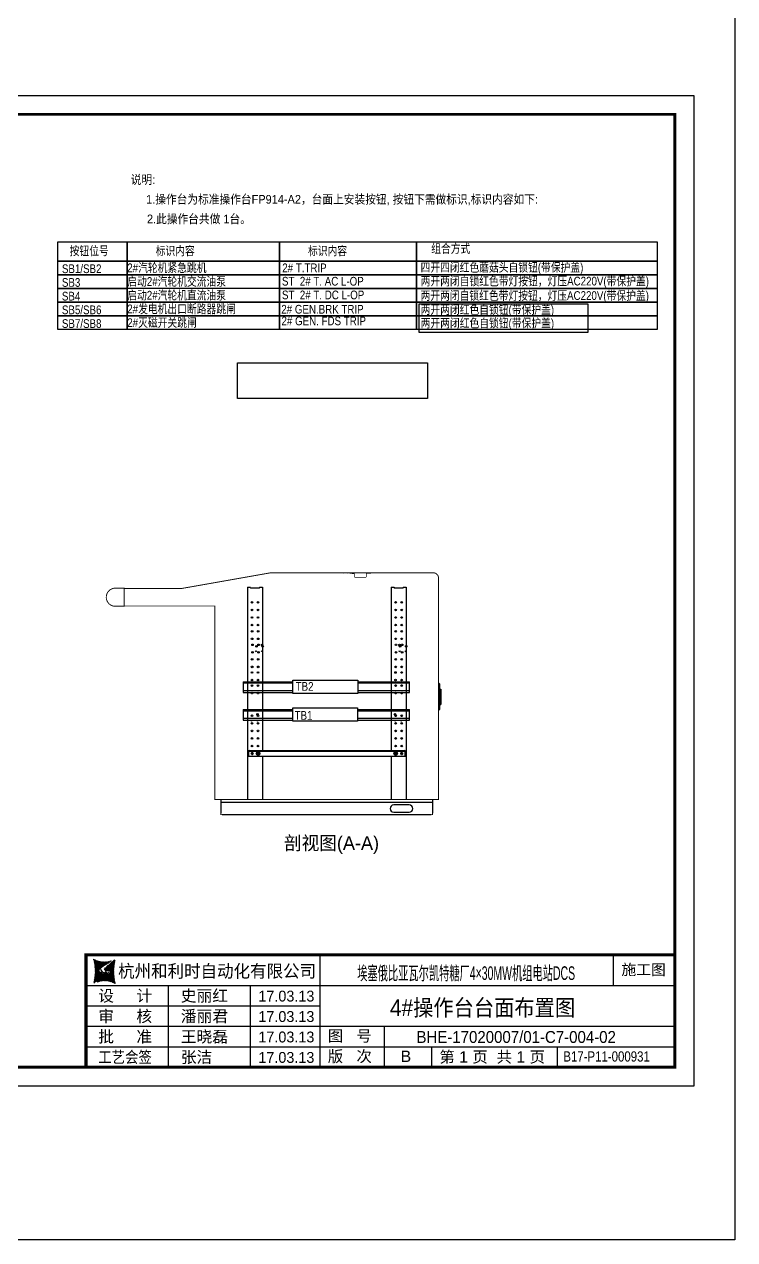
# Model space of a CAD drawing. Extents: x -6428 to 12983, y -8159 to 7918.
# Drawn here: x 762 to 3112, y -8159 to -4140 of the extents above; entities that cross this region are included whole.
import ezdxf
from ezdxf.enums import TextEntityAlignment as Align

# ---------------------------------------------------------------- set-up
doc = ezdxf.new("R2010")
doc.units = 0
doc.header["$LTSCALE"] = 10
doc.header["$MEASUREMENT"] = 0
doc.layers.get('0').update_dxf_attribs({"linetype": 'CONTINUOUS'})
doc.layers.add('操作台', color=7, linetype='CONTINUOUS')
doc.layers.add('标准图框及表格', color=7, linetype='CONTINUOUS')
doc.styles.add('HZ', font='arial.ttf')
pattern_1 = [(44.99999999999999, (62644.0067448291, -8867.199472524246), (-0.0585086954904412, 0.0585086954904411), [])]

# ---------------------------------------------------------------- blocks, each defined once
blk = doc.blocks.new('A4横图框')
at = {"layer": '标准图框及表格'}
h = blk.add_hatch(dxfattribs=at)
h.set_pattern_fill('ANSI31', color=5, scale=0.6619503254347141, style=0)
h.set_pattern_definition(pattern_1)
edge = h.paths.add_edge_path()
edge.add_arc((172.0496336600836, 30.69212609582466), 4.385420906004984, 238.1092081981574, 291.6531626184828)
edge.add_line((173.6677973982941, 26.61616453574824), (171.196811844281, 24.96342290218163))
edge.add_arc((159.3070898954674, 24.3208542135166), 10.7566927883141, 346.3915348661823, 374.2500326978036)
edge.add_line((169.7618019691645, 21.78995808790059), (171.9104852834489, 23.56403812982753))
edge.add_line((171.4204084507573, 24.1656820832199), (171.8022310894366, 24.1166197839688))
edge.add_spline(control_points=[(171.9076070613291, 23.5612403362524), (171.9782900895288, 23.62994398235459), (172.1063522407994, 23.75441992713461), (172.0982616688188, 24.08853178891007), (171.9041487548593, 24.10756342964889), (171.8004776051012, 24.11772778213201)], knot_values=[0, 0, 0, 0, 0.4839426457554279, 0.8767979790800492, 1.327118297953632, 1.327118297953632, 1.327118297953632, 1.327118297953632], weights=[1, 1, 1, 1, 1, 1], degree=3, periodic=0)
edge.add_spline(control_points=[(171.1960063120995, 24.96162603088887), (171.1383141229226, 24.91365774510486), (171.0341186915675, 24.8270242458879), (170.9598882847849, 24.7139107687239), (170.9267586692795, 24.6634273324584)], knot_values=[0, 0, 0, 0, 0.3714719093679447, 0.6708997588589845, 0.6708997588589845, 0.6708997588589845, 0.6708997588589845], weights=[1, 1, 1, 1, 1], degree=3, periodic=0)
edge.add_spline(control_points=[(171.0177855927386, 24.80139777460717), (170.9739837601, 24.75182568643358), (170.8874405854212, 24.63411966883577), (170.9097232617123, 24.3685217488732), (171.1438352137548, 24.19634813917073), (171.3287228371982, 24.17648276396212), (171.4184515092992, 24.16684180637679)], knot_values=[0.7541598914195891, 0.7541598914195891, 0.7541598914195891, 0.7541598914195891, 1.341857983071981, 2.043049761279585, 2.907443457733577, 3.722510221717078, 3.722510221717078, 3.722510221717078, 3.722510221717078], weights=[1, 1, 1, 1, 1, 1, 1], degree=3, periodic=0)
h = blk.add_hatch(dxfattribs=at)
h.set_pattern_fill('ANSI31', color=3, scale=0.6619503254347141, style=0)
h.set_pattern_definition(pattern_1)
edge = h.paths.add_edge_path()
edge.add_line((172.3049198977887, 24.52368860467541), (172.721034344714, 24.47090439472086))
edge.add_spline(control_points=[(172.1916602588671, 25.0804680907735), (172.1209772306528, 25.01176444467858), (171.9929150793969, 24.88728849988405), (172.0010056513629, 24.55317663812311), (172.1951185653369, 24.534144997377), (172.2987897150951, 24.52398064490117)], knot_values=[0, 0, 0, 0, 0.4839426457555314, 0.8767979790801576, 1.327118297953697, 1.327118297953697, 1.327118297953697, 1.327118297953697], weights=[1, 1, 1, 1, 1, 1], degree=3, periodic=0)
edge.add_line((174.3374653510318, 26.85175033912531), (172.1887820367474, 25.07767029719838))
edge.add_spline(control_points=[(173.1119433092453, 23.87664749850082), (173.1429732385941, 23.9160490896524), (173.2103720449149, 24.02492790509717), (173.1895440584403, 24.27318667815998), (172.9554321064269, 24.44536028784789), (172.7705444829544, 24.46522566305651), (172.6808158108824, 24.47486662065639)], knot_values=[0.8947336582581218, 0.8947336582581218, 0.8947336582581218, 0.8947336582581218, 1.341857983071981, 2.043049761279585, 2.907443457733577, 3.722510221717078, 3.722510221717078, 3.722510221717078, 3.722510221717078], weights=[1, 1, 1, 1, 1, 1, 1], degree=3, periodic=0)
edge.add_line((173.0325647221971, 23.79264395867943), (173.1243460055912, 23.89147256635482))
edge.add_line((172.905024764018, 23.67952689414087), (173.0325647221971, 23.79264395867212))
edge.add_line((170.431469921873, 22.02554389127766), (172.9024554758862, 23.67828552484428))
edge.add_arc((172.0496336600836, 17.94958233120851), 4.385420906004984, 58.1092081981576, 111.6531626184829)
edge.add_arc((184.7921774246996, 24.3208542135166), 10.7566927883141, 166.3915348661824, 194.2500326978025)
at = {"layer": '标准图框及表格', "color": 7}
for p, q in [((0.0013954609912616, 210.0032846437229), (297.0014441308175, 210.0032846437229)), ((0.0013954609912616, 0.0032502307208233), (0.0013954609912616, 210.0032846437229)), ((297.0014441308175, 210.0032846437229), (297.0014441308175, 0.0032502307208233)), ((217.7550332142755, 4.003284256038056), (217.7550332142755, 27.83661758936654)), ((279.9469701136921, 21.33661758936654), (279.9469701136921, 27.83661758936654)), ((168.1328066468058, 21.33661758936654), (292.9334290521556, 21.33661758936654)), ((185.6449392240147, 4.003284256038056), (185.6449392240292, 21.33661758936654)), ((203.0006413213422, 4.003284256038056), (203.0006413213568, 21.33661758936654)), ((168.1328066468058, 17.00328425603806), (217.7550332142755, 17.00328425603806)), ((168.1328066468058, 12.66995092270957), (292.9334290521556, 12.66995092270957)), ((231.4498319004824, 4.003284256038056), (231.4498319004824, 12.66995092270957)), ((168.1328066468058, 8.336617589373816), (292.9334290521556, 8.336617589373816)), ((241.4270588527042, 4.003284256038056), (241.4270588527042, 8.336617589373816)), ((268.120108647513, 4.003284256038056), (268.120108647513, 8.336617589373816)), ((168.1328066468058, 4.003284256038056), (292.9334290521556, 4.003284256038056)), ((297.0014441308175, 0.0032502307208233), (0.0013954609912616, 0.0032502307208233))]:
    blk.add_line(p, q, dxfattribs=at)
for points, const_width in [([(12.00143194437442, 206.0152988131507), (293.0014441308175, 206.0032506184056), (293.0014441308175, 4.003284256038056), (12.00143194437442, 4.003284256038056), (12.00143194437442, 206.0032506184056)], 0.6000000983228672), ([(292.9334290521556, 27.83661758937381), (168.1328066468058, 27.83661758937381), (168.1328066468058, 4.003284256038056)], 0.65)]:
    blk.add_lwpolyline(points, dxfattribs=dict(at, const_width=const_width))
at = {"layer": '标准图框及表格', "color": 5, "style": 'HZ'}
for s, p in [('pgqh', (170.0333635432534, 25.80304024583023)), ('hollilas', (170.0466366199025, 23.71374969515312))]:
    blk.add_text(s, height=0.4136785714285714, dxfattribs=at).set_placement(p)
at = {"layer": '标准图框及表格', "color": 7, "style": 'HZ'}
for s, height, width, p in [('杭州和利时自动化有限公司', 2.7, 0.95, (174.9285941560083, 23.02911227819135)), ('工艺会签', 2.449999999999999, 0.85, (170.7212873600156, 4.927898099951165))]:
    blk.add_text(s, height=height, dxfattribs=dict(at, width=width)).set_placement(p)
at = {"layer": '标准图框及表格', "color": 3, "style": 'HZ'}
for s, height, p in [('auto', 0.6894642857142859, (172.1807441825285, 24.64895443542486)), ('hollysys', 0.3447321428571429, (172.3103532946761, 22.62004550448043))]:
    blk.add_text(s, height=height, dxfattribs=at).set_placement(p)
at = {"layer": '标准图框及表格', "color": 7, "style": 'HZ'}
for s, height, p in [('设     计', 2.449999999999999, (170.7212873600156, 17.92789809995847)), ('审     核', 2.449999999999999, (170.7212873600156, 13.59456476662271)), ('批     准', 2.449999999999999, (170.7212873600119, 9.261231433286953)), ('图   号', 2.399999999999999, (219.3988483406183, 9.450548544822992)), ('版   次', 2.399999999999999, (219.3988483406183, 5.117215211487234))]:
    blk.add_text(s, height=height, dxfattribs=at).set_placement(p)
at = {"layer": '标准图框及表格', "color": 7, "style": 'HZ', "flags": 8}
for tag, height, width, p in [('工程名称', 2.892696969694902, 0.65, (247.8353315485956, 22.94014901757174)), ('图纸名称', 3.499999999999999, 0.9, (252.2228085267316, 14.87880182043022))]:
    blk.add_attdef(tag, text='', height=height, dxfattribs=dict(at, width=width)).set_placement(p, align=Align.CENTER)
blk.add_attdef('设计阶段', text='', height=2.299999999999999, dxfattribs=at).set_placement((286.3714665038433, 23.54666542107214), align=Align.CENTER)
for tag, p, height in [('设计人', (188.2334199372244, 17.92789809995847), 2.449999999999999), ('审核人', (188.2334199372099, 13.59456476662271), 2.449999999999999), ('会签人', (188.2334199372099, 9.2612314332942), 2.449999999999999), ('批准人', (188.2334199371953, 4.927898099958441), 2.449999999999999), ('版次', (234.8449582635331, 5.117215211487234), 2.399999999999999), ('第几页共几页', (243.0562623004216, 4.991982186801863), 2.399999999999999)]:
    blk.add_attdef(tag, p, '', height=height, dxfattribs=at)
for tag, p, height, width in [('设计时间', (204.6762329055318, 17.92789809995847), 2.299999999999999, 0.95), ('审核时间', (204.6762329055318, 13.59456476662998), 2.299999999999999, 0.95), ('会签时间', (204.6762329055172, 9.2612314332942), 2.299999999999999, 0.95), ('图纸编号', (238.2096247235004, 9.144936985527348), 2.531109848483039, 0.9), ('批准时间', (204.6762329055172, 4.927898099958441), 2.299999999999999, 0.95), ('图纸标准', (269.3453519223485, 5.193019987101081), 2.169522727271176, 0.8)]:
    blk.add_attdef(tag, p, '', height=height, dxfattribs=dict(at, width=width))

msp = doc.modelspace()

# ---------------------------------------------------------------- linework, layer by layer
at = {"color": 6}
for p, q in [((1485.889079965566, -6314.097785189345), (1650.503202851108, -6314.097785189345)), ((1650.503202851108, -6319.097785189345), (1485.889079965566, -6319.097785189345)), ((1650.503202851108, -6344.097785189345), (1485.889079965566, -6344.097785189345)), ((1485.889079965566, -6349.097785189345), (1650.503202851108, -6349.097785189345)), ((1865.058725470185, -6314.097785189345), (2036.385237691891, -6314.097785189345)), ((2036.385237691891, -6319.097785189345), (1865.058725470185, -6319.097785189345)), ((2036.385237691891, -6344.097785189345), (1865.058725470185, -6344.097785189345)), ((1865.058725470185, -6349.097785189345), (2036.385237691891, -6349.097785189345)), ((2036.385237691891, -6349.097785189345), (2036.385237691891, -6314.097785189345)), ((1485.645541562512, -6405.774153732545), (1650.259664448053, -6405.774153732545)), ((1650.259664448053, -6410.774153732545), (1485.645541562512, -6410.774153732545)), ((1864.81518706713, -6405.774153732545), (2036.141699288836, -6405.774153732545)), ((2036.141699288836, -6410.774153732545), (1864.81518706713, -6410.774153732545)), ((2036.141699288836, -6440.774153732545), (2036.141699288836, -6405.774153732545)), ((1650.259664448053, -6435.774153732545), (1485.645541562512, -6435.774153732545)), ((1485.645541562512, -6440.774153732545), (1650.259664448053, -6440.774153732545)), ((2036.141699288836, -6435.774153732545), (1864.81518706713, -6435.774153732545)), ((1864.81518706713, -6440.774153732545), (2036.141699288836, -6440.774153732545))]:
    msp.add_line(p, q, dxfattribs=at)
at = {"layer": '操作台', "color": 3}
msp.add_line((2059.751161217118, -4859.067808232259), (2059.751161217118, -5058.439065546384), dxfattribs=at)
at = {"layer": '操作台', "color": 2, "linetype": 'Continuous'}
for p, q in [((1818.142180891113, -5952.578612536228), (1819.542595967514, -5954.578612536228)), ((1832.322543405217, -5952.578612536228), (1833.722958481618, -5954.578612536228)), ((1846.502905919314, -5952.578612536228), (1847.903320995715, -5954.578612536228)), ((1505.004823310212, -6545.877993832828), (1504.052810530413, -6542.325033768828)), ((1511.11008969031, -6543.559481809729), (1510.57419130541, -6541.559481809729)), ((1517.836599494511, -6543.559481809729), (1517.300701109611, -6541.559481809729)), ((1524.563109298814, -6543.559481809729), (1524.027210913914, -6541.559481809729)), ((1531.289619103011, -6543.559481809729), (1530.753720718111, -6541.559481809729)), ((1538.01612890731, -6543.559481809729), (1537.48023052241, -6541.559481809729)), ((1544.74263871151, -6543.559481809729), (1544.206740326614, -6541.559481809729)), ((1551.469148515813, -6543.559481809729), (1550.933250130913, -6541.559481809729)), ((1558.19565832001, -6543.559481809729), (1557.659759935212, -6541.559481809729)), ((1564.922168124313, -6543.559481809729), (1564.386269739413, -6541.559481809729)), ((1571.648677928514, -6543.559481809729), (1571.112779543712, -6541.559481809729)), ((1578.375187732813, -6543.559481809729), (1577.839289347912, -6541.559481809729)), ((1585.10169753701, -6543.559481809729), (1584.565799152212, -6541.559481809729)), ((1591.828207341312, -6543.559481809729), (1591.292308956412, -6541.559481809729)), ((1598.554717145513, -6543.559481809729), (1598.018818760711, -6541.559481809729)), ((1605.281226949812, -6543.559481809729), (1604.745328564912, -6541.559481809729)), ((1612.007736754013, -6543.559481809729), (1611.471838369211, -6541.559481809729)), ((1618.734246558312, -6543.559481809729), (1618.198348173412, -6541.559481809729)), ((1625.460756362513, -6543.559481809729), (1624.924857977714, -6541.559481809729)), ((1632.187266166812, -6543.559481809729), (1631.651367781912, -6541.559481809729)), ((1638.913775971009, -6543.559481809729), (1638.37787758621, -6541.559481809729)), ((1645.640285775311, -6543.559481809729), (1645.104387390412, -6541.559481809729)), ((1652.366795579512, -6543.559481809729), (1651.830897194714, -6541.559481809729)), ((1659.093305383811, -6543.559481809729), (1658.557406998911, -6541.559481809729)), ((1665.819815188012, -6543.559481809729), (1665.28391680321, -6541.559481809729)), ((1672.546324992314, -6543.559481809729), (1672.010426607414, -6541.559481809729)), ((1679.272834796512, -6543.559481809729), (1678.736936411714, -6541.559481809729)), ((1685.999344600811, -6543.559481809729), (1685.46344621591, -6541.559481809729)), ((1692.725854405011, -6543.559481809729), (1692.189956020209, -6541.559481809729)), ((1699.452364209314, -6543.559481809729), (1698.916465824414, -6541.559481809729)), ((1706.178874013511, -6543.559481809729), (1705.642975628713, -6541.559481809729)), ((1712.90538381781, -6543.559481809729), (1712.36948543291, -6541.559481809729)), ((1719.631893622109, -6543.559481809729), (1719.095995237209, -6541.559481809729)), ((1726.358403426314, -6543.559481809729), (1725.822505041413, -6541.559481809729)), ((1733.084913230612, -6543.559481809729), (1732.549014845712, -6541.559481809729)), ((1739.81142303481, -6543.559481809729), (1739.27552464991, -6541.559481809729)), ((1746.537932839112, -6543.559481809729), (1746.002034454212, -6541.559481809729)), ((1753.264442643313, -6543.559481809729), (1752.728544258413, -6541.559481809729)), ((1759.990952447612, -6543.559481809729), (1759.455054062712, -6541.559481809729)), ((1766.717462251809, -6543.559481809729), (1766.181563867011, -6541.559481809729)), ((1773.443972056112, -6543.559481809729), (1772.908073671212, -6541.559481809729)), ((1780.170481860312, -6543.559481809729), (1779.634583475514, -6541.559481809729)), ((1786.896991664611, -6543.559481809729), (1786.361093279712, -6541.559481809729)), ((1793.623501468812, -6543.559481809729), (1793.08760308401, -6541.559481809729)), ((1800.350011273111, -6543.559481809729), (1799.814112888215, -6541.559481809729)), ((1807.076521077312, -6543.559481809729), (1806.540622692514, -6541.559481809729)), ((1813.803030881611, -6543.559481809729), (1813.267132496711, -6541.559481809729)), ((1820.529540685812, -6543.559481809729), (1819.99364230101, -6541.559481809729)), ((1827.256050490114, -6543.559481809729), (1826.720152105214, -6541.559481809729)), ((1833.982560294312, -6543.559481809729), (1833.446661909514, -6541.559481809729)), ((1840.709070098611, -6543.559481809729), (1840.173171713711, -6541.559481809729)), ((1847.435579902815, -6543.559481809729), (1846.89968151801, -6541.559481809729)), ((1854.162089707114, -6543.559481809729), (1853.626191322214, -6541.559481809729)), ((1860.888599511311, -6543.559481809729), (1860.352701126513, -6541.559481809729)), ((1867.61510931561, -6543.559481809729), (1867.07921093071, -6541.559481809729)), ((1874.341619119815, -6543.559481809729), (1873.805720735009, -6541.559481809729)), ((1881.068128924114, -6543.559481809729), (1880.532230539214, -6541.559481809729)), ((1887.794638728311, -6543.559481809729), (1887.258740343512, -6541.559481809729)), ((1894.52114853261, -6543.559481809729), (1893.98525014771, -6541.559481809729)), ((1901.247658336814, -6543.559481809729), (1900.711759952012, -6541.559481809729)), ((1907.974168141113, -6543.559481809729), (1907.438269756213, -6541.559481809729)), ((1914.700677945412, -6543.559481809729), (1914.164779560512, -6541.559481809729)), ((1921.427187749609, -6543.559481809729), (1920.891289364713, -6541.559481809729)), ((1928.153697553912, -6543.559481809729), (1927.617799169012, -6541.559481809729)), ((1934.880207358113, -6543.559481809729), (1934.344308973213, -6541.559481809729)), ((1941.606717162412, -6543.559481809729), (1941.070818777512, -6541.559481809729)), ((1948.333226966612, -6543.559481809729), (1947.797328581711, -6541.559481809729)), ((1955.059736770914, -6543.559481809729), (1954.523838386014, -6541.559481809729)), ((1961.786246575111, -6543.559481809729), (1961.250348190313, -6541.559481809729)), ((1968.512756379411, -6543.559481809729), (1967.976857994511, -6541.559481809729)), ((1975.239266183611, -6543.559481809729), (1974.703367798809, -6541.559481809729)), ((1981.965775987914, -6543.559481809729), (1981.429877603014, -6541.559481809729)), ((1988.692285792111, -6543.559481809729), (1988.156387407313, -6541.559481809729)), ((1995.41879559641, -6543.559481809729), (1994.88289721151, -6541.559481809729)), ((2002.145305400614, -6543.559481809729), (2001.609407015809, -6541.559481809729)), ((2008.871815204913, -6543.559481809729), (2008.335916820013, -6541.559481809729)), ((2015.59832500911, -6543.559481809729), (2015.062426624312, -6541.559481809729)), ((2023.004823310212, -6546.097233428529), (2022.002184552412, -6542.35533464263))]:
    msp.add_line(p, q, dxfattribs=at)
at = {"layer": '操作台', "color": 3, "linetype": 'Continuous'}
for p, q in [((1500.504823310212, -6001.559481809729), (1500.504823310212, -6003.045697923129)), ((1500.504823310212, -6001.559481809729), (1510.504823310212, -6001.559481809729)), ((1500.504823310212, -6004.25673652053), (1500.504823310212, -6703.597462427128)), ((1510.504823310212, -6002.897240993429), (1510.504823310212, -6003.059481809729)), ((1539.504823310212, -6004.059481809729), (1511.504823310212, -6004.059481809729)), ((1540.504823310212, -6001.559481809729), (1540.504823310212, -6003.059481809729)), ((1540.504823310212, -6001.559481809729), (1550.504823310212, -6001.559481809729)), ((1550.504823310212, -6001.559481809729), (1550.504823310212, -6401.559481809729)), ((1975.504823310212, -6001.559481809729), (1985.504823310212, -6001.559481809729)), ((1975.504823310212, -6001.559481809729), (1975.504823310212, -6401.559481809729)), ((1985.504823310212, -6001.559481809729), (1985.504823310212, -6003.059481809729)), ((2014.504823310212, -6004.059481809729), (1986.504823310211, -6004.059481809729)), ((2015.504823310211, -6001.559481809729), (2025.504823310212, -6001.559481809729)), ((2015.504823310211, -6001.559481809729), (2015.504823310211, -6003.059481809729)), ((2025.504823310212, -6001.559481809729), (2025.504823310212, -6703.597462427128)), ((1550.504823310212, -6401.559481809729), (1550.504823310212, -6541.559481809729)), ((1975.504823310212, -6401.559481809729), (1975.504823310212, -6541.559481809729)), ((1550.504823310212, -6561.559481809729), (1550.504823310212, -6703.597462427128)), ((1975.504823310212, -6561.559481809729), (1975.504823310212, -6703.597462427128)), ((1412.570702866108, -6703.597462427128), (1412.570702866108, -6749.097462427128)), ((2112.570702866107, -6703.597462427128), (2112.570702866107, -6749.097462427428)), ((2035.070702866108, -6721.597462427428), (1984.070702866107, -6721.597462427428)), ((1984.070702866107, -6745.597462427428), (2035.070702866108, -6745.597462427428)), ((2108.070702866108, -6753.597462427428), (1417.070702866108, -6753.597462427128))]:
    msp.add_line(p, q, dxfattribs=at)
at = {"layer": '操作台', "color": 6}
for p, q in [((1500.50482257867, -6176.235578009817), (1500.50482257867, -6211.235578009817)), ((1485.889079965566, -6314.097785189345), (1485.889079965566, -6349.097785189345)), ((1485.645541562512, -6405.774153732545), (1485.645541562512, -6440.774153732545))]:
    msp.add_line(p, q, dxfattribs=at)
at = {"layer": '操作台', "color": 7, "linetype": 'Continuous'}
for p, q in [((2132.570702866107, -6319.197462427126), (2133.570702866108, -6319.197462427126)), ((2135.570702866107, -6321.197462427126), (2133.570702866108, -6319.197462427126)), ((2133.570702866108, -6319.197462427126), (2133.570702866108, -6407.697462427127)), ((2135.570702866107, -6321.197462427126), (2135.570702866107, -6405.697462427126)), ((2135.570702866107, -6338.047462427127), (2139.570702866107, -6338.047462427127)), ((2139.570702866107, -6338.047462427127), (2139.570702866107, -6388.847462427128)), ((2135.570702866107, -6366.447462427126), (2139.570702866107, -6366.447462427126)), ((2135.570702866107, -6373.447462427126), (2139.570702866107, -6373.447462427126)), ((2135.570702866107, -6388.847462427128), (2139.570702866107, -6388.847462427128)), ((2132.570702866107, -6407.697462427127), (2133.570702866108, -6407.697462427127)), ((2135.570702866107, -6405.697462427126), (2133.570702866108, -6407.697462427127)), ((1503.004823310212, -6561.559481809729), (1503.004823310212, -6544.559481809729)), ((1505.004823310212, -6561.559481809729), (1505.004823310212, -6544.559481809729)), ((1506.004823310212, -6541.559481809729), (2020.004823310212, -6541.559481809729)), ((1506.004823310212, -6543.559481809729), (2020.004823310212, -6543.559481809729)), ((1506.004823310212, -6544.226148476328), (1506.004823310212, -6543.559481809729)), ((1534.074823310212, -6549.082649154929), (1532.644823310211, -6551.559481809729)), ((1536.934823310212, -6549.082649154929), (1534.074823310212, -6549.082649154929)), ((1538.364823310212, -6551.559481809729), (1536.934823310212, -6549.082649154929)), ((1989.074823310211, -6549.082649154929), (1987.644823310211, -6551.559481809729)), ((1991.934823310212, -6549.082649154929), (1989.074823310211, -6549.082649154929)), ((1993.364823310209, -6551.559481809729), (1991.934823310212, -6549.082649154929)), ((2020.004823310212, -6544.226148476328), (2020.004823310212, -6543.559481809729)), ((2021.004823310212, -6544.559481809729), (2021.004823310212, -6561.559481809729)), ((2023.004823310212, -6544.559481809729), (2023.004823310212, -6561.559481809729)), ((2023.004823310212, -6561.559481809729), (1503.004823310212, -6561.559481809729)), ((1532.644823310211, -6551.559481809729), (1534.074823310212, -6554.03631446453)), ((1534.074823310212, -6554.03631446453), (1536.934823310212, -6554.03631446453)), ((1534.604823310211, -6556.461121114829), (1534.604823310211, -6557.137339821528)), ((1535.504823310212, -6556.542404274729), (1535.504823310212, -6557.209481809729)), ((1536.934823310212, -6554.03631446453), (1538.364823310212, -6551.559481809729)), ((1987.644823310211, -6551.559481809729), (1989.074823310211, -6554.03631446453)), ((1989.074823310211, -6554.03631446453), (1991.934823310212, -6554.03631446453)), ((1989.604823310214, -6556.461121114829), (1989.604823310214, -6557.137339821528)), ((1990.504823310211, -6556.542404274729), (1990.504823310211, -6557.209481809729)), ((1991.934823310212, -6554.03631446453), (1993.364823310209, -6551.559481809729)), ((2112.570702866107, -6713.597462427128), (1412.570702866108, -6713.597462427128))]:
    msp.add_line(p, q, dxfattribs=at)
at = {"layer": '操作台', "color": 1}
for points in [[(-1960.534827907701, 7917.811822124291), (3112.040245088196, 7917.811822124291), (3112.040245088196, -8159.118819149087), (-1960.534827907701, -8159.118819149087)], [(2067.960557398197, -5064.380352503926), (2626.711441446256, -5064.380352503926), (2626.711441446256, -5158.854319417267), (2067.960557398197, -5158.854319417267)], [(1467.375708635664, -5259.423446710221), (2096.077370936575, -5259.423446710221), (2096.077370936575, -5376.997074536295), (1467.375708635664, -5376.997074536295)]]:
    msp.add_lwpolyline(points, close=True, dxfattribs=at)
at = {"layer": '操作台', "color": 4}
for points in [[(873.2891372333667, -4859.067808232259), (1102.330719403101, -4859.067808232259), (1102.330719403101, -4922.626847284361), (873.2891372333667, -4922.626847284361)], [(1102.330719403101, -4859.067808232259), (1606.126972587273, -4859.067808232259), (1606.126972587273, -4922.626847284361), (1102.330719403101, -4922.626847284361)], [(1606.126972587273, -4859.067808232259), (2059.751161217118, -4859.067808232259), (2059.751161217118, -4922.626847284359), (1606.126972587273, -4922.626847284361)], [(2059.751161217118, -4859.067808232259), (2855.317849750093, -4859.067808232259), (2855.317849750093, -4922.626847284361), (2059.751161217118, -4922.626847284359)], [(873.2891372333667, -4922.626847284361), (1102.330719403101, -4922.626847284361), (1102.330719403101, -4967.962943651335), (873.2891372333667, -4967.962943651335)], [(1102.330719403101, -4922.626847284361), (1606.126972587273, -4922.626847284361), (1606.126972587273, -4967.962943651336), (1102.330719403101, -4967.962943651336)], [(1606.126972587273, -4922.626847284361), (2059.751161217118, -4922.626847284359), (2059.751161217118, -4967.962943651336), (1606.126972587273, -4967.962943651336)], [(2059.751161217118, -4922.626847284364), (2855.317849750093, -4922.626847284361), (2855.317849750093, -4967.962943651335), (2059.751161217118, -4967.962943651335)], [(873.2891372333667, -4967.962943651335), (1102.330719403101, -4967.962943651335), (1102.330719403101, -5013.299040018309), (873.2891372333667, -5013.299040018309)], [(1102.330719403101, -4967.962943651335), (1606.126972587273, -4967.962943651335), (1606.126972587273, -5012.996810977055), (1102.330719403101, -5013.299040018309)], [(1606.126972587273, -4967.962943651335), (2059.751161217118, -4967.962943651335), (2059.751161217118, -5013.29904001831), (1606.126972587273, -5013.299040018308)], [(2059.751161217118, -4967.962943651336), (2855.317849750093, -4967.962943651336), (2855.317849750093, -5013.299040018308), (2059.751161217118, -5013.29904001831)], [(873.2891372333667, -5013.299040018309), (1102.330719403101, -5013.299040018309), (1102.330719403101, -5058.635136385283), (873.2891372333667, -5058.635136385283)], [(1102.330719403101, -5013.299040018309), (1606.126972587273, -5012.996810977055), (1606.126972587273, -5058.439065546384), (1102.330719403101, -5058.635136385283)], [(1606.126972587273, -5013.299040018308), (2059.751161217118, -5013.02690936479), (2059.751161217118, -5058.635136385285), (1606.126972587273, -5058.635136385283)], [(2059.751161217118, -5013.29904001831), (2855.317849750093, -5013.299040018308), (2855.317849750093, -5058.635136385283), (2059.751161217118, -5058.396429218356)], [(873.2891372333667, -5058.635136385283), (1102.330719403101, -5058.635136385283), (1102.330719403101, -5103.971232752257), (873.2891372333667, -5103.971232752257)], [(1102.330719403101, -5058.635136385283), (1606.126972587273, -5058.635136385283), (1606.126972587273, -5103.669003711003), (1102.330719403101, -5103.971232752257)], [(1606.126972587273, -5058.635136385283), (2059.751161217118, -5058.396429218356), (2059.751161217118, -5103.971232752258), (1606.126972587273, -5103.971232752257)], [(2059.751161217118, -5058.635136385285), (2855.317849750093, -5058.635136385285), (2855.317849750093, -5103.971232752258), (2059.751161217118, -5103.732525585332)], [(873.2891372333667, -5103.971232752257), (1102.330719403101, -5103.971232752257), (1102.330719403101, -5149.30732911923), (873.2891372333667, -5149.30732911923)], [(1102.330719403101, -5103.971232752257), (1606.126972587273, -5103.669003711003), (1606.126972587273, -5149.111258280331), (1102.330719403101, -5149.30732911923)], [(1606.126972587273, -5103.971232752257), (2059.751161217118, -5103.669003711003), (2059.751161217118, -5149.111258280333), (1606.126972587273, -5149.30732911923)], [(2059.751161217118, -5103.971232752258), (2855.317849750093, -5103.971232752258), (2855.317849750093, -5149.30732911923), (2059.751161217118, -5149.068621952303)]]:
    msp.add_lwpolyline(points, close=True, dxfattribs=at)
at = {"layer": '操作台', "const_width": 3, "flags": 128}
for points in [[(2132.570702866107, -6700.597462427128), (2132.570702866107, -5971.597462427128, 0.4142135623730951), (2114.570702866107, -5953.597462427127), (1577.789424524914, -5953.597462427127), (1282.395725539458, -6005.644774959827), (1092.5919748564, -6005.644774959827)], [(1062.770702866119, -6004.444774959828, 0.4045873928022174), (1033.36074560202, -6034.448606406164, 0.4122384247891083), (1062.770702866119, -6064.444774959828, 1.013330113985057)]]:
    msp.add_lwpolyline(points, format="xyb", dxfattribs=at)
at = {"layer": '操作台', "color": 7, "const_width": 2}
msp.add_lwpolyline([(1838.567609388016, -5956.078612536229), (1853.481012466315, -5956.211087476511), (1853.481012466315, -5964.756268777299, 0.4142135623730951), (1858.481012466315, -5969.756268777299), (1888.820774240978, -5969.756268777299, 0.4128757709779376), (1893.820722036474, -5964.779117022287), (1893.860502606831, -5956.073819299207), (1908.567609388017, -5956.078612536229)], format="xyb", dxfattribs=at)
at = {"layer": '操作台', "const_width": 3, "flags": 128}
for points in [[(1062.770702866119, -6064.444774959828), (1092.5919748564, -6064.444774959828), (1092.5919748564, -6004.444774959828), (1062.770702866119, -6004.444774959828)], [(1392.570702866107, -6700.597462427128), (1392.570702866107, -6063.644774959827), (1092.5919748564, -6063.644774959827)], [(2132.570702866107, -6063.597462427128), (2132.570702866107, -6703.597462427128), (1392.570702866107, -6703.597462427128), (1392.570702866107, -6063.644774959827)], [(2112.570702866107, -6703.597462427128), (2112.570702866107, -6753.59746242743), (1412.570702866108, -6753.597462427127), (1412.570702866108, -6703.597462427128)]]:
    msp.add_lwpolyline(points, dxfattribs=at)
at = {"layer": '操作台', "color": 3}
for points in [[(1650.503202851108, -6308.389606662532), (1865.058725470185, -6308.389606662532), (1865.058725470185, -6353.072243223231), (1650.503202851108, -6353.072243223231)], [(1650.259664448053, -6400.065975205731), (1864.81518706713, -6400.065975205731), (1864.81518706713, -6444.748611766429), (1650.259664448053, -6444.748611766429)]]:
    msp.add_lwpolyline(points, close=True, dxfattribs=at)
at = {"layer": '操作台', "color": 3, "linetype": 'Continuous'}
for centre, radius in [((1515.504823310212, -6051.559481809729), 2.649999999999998), ((1535.504823310212, -6051.559481809729), 2.649999999999998), ((1990.504823310211, -6051.559481809729), 2.649999999999998), ((2010.504823310212, -6051.559481809729), 2.649999999999998), ((1515.504823310212, -6076.559481809729), 2.649999999999998), ((1515.504823310212, -6101.559481809729), 2.649999999999998), ((1535.504823310212, -6076.559481809729), 2.649999999999998), ((1535.504823310212, -6101.559481809729), 2.649999999999998), ((1990.504823310211, -6076.559481809729), 2.649999999999998), ((1990.504823310211, -6101.559481809729), 2.649999999999998), ((2010.504823310212, -6076.559481809729), 2.649999999999998), ((2010.504823310212, -6101.559481809729), 2.649999999999998), ((1515.504823310212, -6126.559481809729), 2.649999999999998), ((1515.760954368101, -6147.142222714638), 2.649999999999998), ((1535.504823310212, -6126.559481809729), 2.649999999999998), ((1535.760954368101, -6147.142222714638), 2.649999999999998), ((1990.504823310211, -6126.559481809729), 2.649999999999998), ((1990.760954368101, -6147.142222714638), 2.649999999999998), ((2010.504823310212, -6126.559481809729), 2.649999999999998), ((2010.760954368101, -6147.142222714638), 2.649999999999998), ((1515.760954368101, -6172.142222714638), 2.649999999999998), ((1516.958030049164, -6192.001864308651), 2.649999999999998), ((1535.760954368101, -6172.142222714638), 2.649999999999998), ((1536.958030049164, -6192.001864308651), 2.649999999999998), ((1548.495258570539, -6192.224222382325), 2.649999999999999), ((1990.760954368101, -6172.142222714638), 2.649999999999998), ((1991.958030049164, -6192.001864308651), 2.649999999999998), ((2003.495258570539, -6192.224222382325), 2.649999999999999), ((2010.760954368101, -6172.142222714638), 2.649999999999998), ((2011.958030049163, -6192.001864308651), 2.649999999999998), ((1516.958030049164, -6217.001864308651), 2.649999999999998), ((1530.36410432637, -6197.020906087002), 2.649999999999998), ((1536.958030049164, -6217.001864308651), 2.649999999999998), ((1550.36410432637, -6197.020906087002), 2.649999999999998), ((1991.958030049164, -6217.001864308651), 2.649999999999998), ((2005.36410432637, -6197.020906087002), 2.649999999999998), ((2011.958030049163, -6217.001864308651), 2.649999999999998), ((2025.36410432637, -6197.020906087002), 2.649999999999998), ((1515.760954368101, -6239.852206843452), 2.649999999999998), ((1515.760954368101, -6264.852206843452), 2.649999999999998), ((1535.760954368101, -6239.852206843452), 2.649999999999998), ((1535.760954368101, -6264.852206843452), 2.649999999999998), ((1990.760954368101, -6239.852206843452), 2.649999999999998), ((1990.760954368101, -6264.852206843452), 2.649999999999998), ((2010.760954368101, -6239.852206843452), 2.649999999999998), ((2010.760954368101, -6264.852206843452), 2.649999999999998), ((1515.16241652757, -6283.515626229009), 2.649999999999998), ((1515.16241652757, -6308.51562622901), 2.649999999999998), ((1535.16241652757, -6283.515626229009), 2.649999999999998), ((1535.16241652757, -6308.51562622901), 2.649999999999998), ((1990.16241652757, -6283.515626229009), 2.649999999999998), ((1990.16241652757, -6308.51562622901), 2.649999999999998), ((2010.16241652757, -6283.515626229009), 2.649999999999998), ((2010.16241652757, -6308.51562622901), 2.649999999999998), ((1515.504823310212, -6326.559481809729), 2.649999999999998), ((1515.504823310212, -6351.559481809729), 2.649999999999998), ((1535.504823310212, -6326.559481809729), 2.649999999999998), ((1535.504823310212, -6351.559481809729), 2.649999999999998), ((1990.504823310211, -6326.559481809729), 2.649999999999998), ((1990.504823310211, -6351.559481809729), 2.649999999999998), ((2010.504823310212, -6326.559481809729), 2.649999999999998), ((2010.504823310212, -6351.559481809729), 2.649999999999998), ((1515.504823310212, -6426.559481809729), 2.649999999999998), ((1533.635977554381, -6421.762798105052), 2.649999999999999), ((1535.504823310212, -6426.559481809729), 2.649999999999998), ((1988.635977554381, -6421.762798105052), 2.649999999999999), ((1990.504823310211, -6426.559481809729), 2.649999999999998), ((2010.504823310212, -6426.559481809729), 2.649999999999998), ((1515.504823310212, -6451.559481809729), 2.649999999999998), ((1535.504823310212, -6451.559481809729), 2.649999999999998), ((1990.504823310211, -6451.559481809729), 2.649999999999998), ((2010.504823310212, -6451.559481809729), 2.649999999999998), ((1515.504823310212, -6476.559481809729), 2.649999999999998), ((1515.504823310212, -6501.559481809729), 2.649999999999998), ((1535.504823310212, -6476.559481809729), 2.649999999999998), ((1535.504823310212, -6501.559481809729), 2.649999999999998), ((1990.504823310211, -6476.559481809729), 2.649999999999998), ((1990.504823310211, -6501.559481809729), 2.649999999999998), ((2010.504823310212, -6476.559481809729), 2.649999999999998), ((2010.504823310212, -6501.559481809729), 2.649999999999998), ((1515.504823310212, -6526.559481809729), 2.649999999999998), ((1535.504823310212, -6526.559481809729), 2.649999999999998), ((1990.504823310211, -6526.559481809729), 2.649999999999998), ((2010.504823310212, -6526.559481809729), 2.649999999999998)]:
    msp.add_circle(centre, radius, dxfattribs=at)
at = {"layer": '操作台', "color": 7, "linetype": 'Continuous'}
for centre, radius in [((1515.504823310212, -6551.559481809729), 3.249999999999998), ((1515.504823310212, -6551.559481809729), 2.758499999999998), ((1515.504823310212, -6551.559481809729), 2.458499999999999), ((1535.504823310212, -6551.559481809729), 5.999999999999997), ((1535.504823310212, -6551.559481809729), 5.649999999999998), ((1535.504823310212, -6551.559481809729), 4.999999999999998), ((1535.504823310212, -6551.559481809729), 4.749999999999998), ((1535.504823310212, -6551.559481809729), 2.859999999999998), ((1990.504823310211, -6551.559481809729), 5.999999999999997), ((1990.504823310211, -6551.559481809729), 5.649999999999998), ((1990.504823310211, -6551.559481809729), 4.999999999999998), ((1990.504823310211, -6551.559481809729), 4.749999999999998), ((1990.504823310211, -6551.559481809729), 2.859999999999998), ((2010.504823310212, -6551.559481809729), 3.249999999999998), ((2010.504823310212, -6551.559481809729), 2.758499999999998), ((2010.504823310212, -6551.559481809729), 2.458499999999999)]:
    msp.add_circle(centre, radius, dxfattribs=at)
at = {"layer": '操作台', "color": 6, "linetype": 'Continuous'}
for centre in [(1535.504823310212, -6551.559481809729), (1990.504823310211, -6551.559481809729)]:
    msp.add_circle(centre, 2.458499999999999, dxfattribs=at)
at = {"layer": '操作台', "color": 3, "linetype": 'Continuous'}
for centre, radius, start, end in [((1511.504823310212, -6003.059481809729), 0.9999999999999996, 180, 270), ((1539.504823310212, -6003.059481809729), 0.9999999999999996, 270, 0), ((1986.504823310211, -6003.059481809729), 0.9999999999999996, 180, 270), ((2014.504823310212, -6003.059481809729), 0.9999999999999996, 270, 0), ((1528.495258570539, -6211.235578009817), 2.649999999999998, 180, 0), ((1548.495258570539, -6211.235578009817), 2.649999999999998, 180, 0), ((2003.495258570539, -6211.235578009817), 2.649999999999998, 180, 0), ((2023.495258570539, -6211.235578009817), 2.649999999999998, 180, 0), ((1513.635977554381, -6440.774153732545), 2.649999999999998, 180, 0), ((1533.635977554381, -6440.774153732545), 2.649999999999998, 180, 0), ((1988.635977554381, -6440.774153732545), 2.649999999999998, 180, 0), ((2008.635977554381, -6440.774153732545), 2.649999999999998, 180, 0), ((1984.070702866107, -6733.597462427428), 11.99999999999999, 90, 270), ((2035.070702866108, -6733.597462427428), 11.99999999999999, 270, 90)]:
    msp.add_arc(centre, radius, start, end, dxfattribs=at)
at = {"layer": '操作台', "color": 7, "linetype": 'Continuous'}
for centre, radius, start, end in [((1506.004823310212, -6544.559481809729), 2.999999999999998, 90, 180), ((1506.004823310212, -6544.559481809729), 0.9999999999999996, 90, 180), ((2020.004823310212, -6544.559481809729), 2.999999999999998, 0, 90), ((2020.004823310212, -6544.559481809729), 0.9999999999999996, 0, 90)]:
    msp.add_arc(centre, radius, start, end, dxfattribs=at)
at = {"layer": '操作台', "color": 2, "linetype": 'Continuous'}
for centre in [(1515.504823310212, -6551.559481809729), (2010.504823310212, -6551.559481809729)]:
    msp.add_arc(centre, 2.999999999999998, 255.0000000002204, 194.9999999999945, dxfattribs=at)
at = {"layer": '操作台', "color": 7, "linetype": 'Continuous'}
for points in [[(1505.33815664361, -6544.220371239028), (1505.004823310212, -6544.559481809729)], [(1505.33815664361, -6544.446444952829), (1505.004823310212, -6544.559481809729)], [(1506.004823310212, -6543.559481809729), (1505.671489976912, -6543.885607526329), (1505.33815664361, -6544.220371239028)], [(1505.671489976912, -6544.334857048529), (1505.33815664361, -6544.446444952829)], [(1506.004823310212, -6544.226148476328), (1505.671489976912, -6544.334857048529)], [(2020.338077616313, -6543.885529015928), (2020.004823310212, -6543.559481809729)], [(2021.004823310212, -6544.559481809729), (2020.671489976909, -6544.446444952829), (2020.338156643609, -6544.334857048529), (2020.004823310212, -6544.226148476328)], [(2021.004823310212, -6544.559481809729), (2020.671489976909, -6544.220371239028), (2020.338077616313, -6543.885529015928)]]:
    msp.add_spline(points, degree=3, dxfattribs=at)
at = {"layer": '操作台', "color": 2, "linetype": 'Continuous'}
for points in [[(1532.504823310212, -6551.559481809729), (1532.555904011212, -6551.008233256229), (1532.707406622011, -6550.475756811129), (1532.954171903114, -6549.980185321029), (1533.287796558611, -6549.538394878728), (1533.696919401113, -6549.165430127829), (1534.167608242913, -6548.873991935629), (1534.683834340011, -6548.674004880228), (1535.228018231812, -6548.572279280829), (1535.781628388612, -6548.572279280829), (1536.325812280511, -6548.674004880228), (1536.842038377612, -6548.873991935629), (1537.312727219413, -6549.165430127829), (1537.721850061911, -6549.538394878728), (1538.055474717412, -6549.980185321029), (1538.302239998511, -6550.475756811129), (1538.453742609311, -6551.008233256229), (1538.504823310212, -6551.559481809729)], [(1987.504823310212, -6551.559481809729), (1987.555904011211, -6551.008233256229), (1987.70740662201, -6550.475756811129), (1987.954171903113, -6549.980185321029), (1988.287796558611, -6549.538394878728), (1988.696919401113, -6549.165430127829), (1989.167608242913, -6548.873991935629), (1989.683834340011, -6548.674004880228), (1990.228018231812, -6548.572279280829), (1990.781628388611, -6548.572279280829), (1991.325812280511, -6548.674004880228), (1991.842038377612, -6548.873991935629), (1992.312727219413, -6549.165430127829), (1992.721850061911, -6549.538394878728), (1993.055474717412, -6549.980185321029), (1993.302239998511, -6550.475756811129), (1993.45374260931, -6551.008233256229), (1993.504823310212, -6551.559481809729)], [(1538.504823310212, -6551.559481809729), (1538.453742609311, -6552.110730363129), (1538.302239998511, -6552.643206808229), (1538.055474717412, -6553.138778298328), (1537.721850061911, -6553.580568740628), (1537.312727219413, -6553.953533491529), (1536.842038377612, -6554.24497168373), (1536.325812280511, -6554.444958739229), (1535.781628388612, -6554.546684338628), (1535.228018231812, -6554.546684338628), (1534.683834340011, -6554.444958739229), (1534.167608242913, -6554.24497168373), (1533.696919401113, -6553.953533491529), (1533.287796558611, -6553.580568740628), (1532.954171903114, -6553.138778298328), (1532.707406622011, -6552.643206808229), (1532.555904011212, -6552.110730363129), (1532.504823310212, -6551.559481809729)], [(1993.504823310212, -6551.559481809729), (1993.45374260931, -6552.110730363129), (1993.302239998511, -6552.643206808229), (1993.055474717412, -6553.138778298328), (1992.721850061911, -6553.580568740628), (1992.312727219413, -6553.953533491529), (1991.842038377612, -6554.24497168373), (1991.325812280511, -6554.444958739229), (1990.781628388611, -6554.546684338628), (1990.228018231812, -6554.546684338628), (1989.683834340011, -6554.444958739229), (1989.167608242913, -6554.24497168373), (1988.696919401113, -6553.953533491529), (1988.287796558611, -6553.580568740628), (1987.954171903113, -6553.138778298328), (1987.70740662201, -6552.643206808229), (1987.555904011211, -6552.110730363129), (1987.504823310212, -6551.559481809729)]]:
    msp.add_spline(points, degree=3, dxfattribs=at)

# ---------------------------------------------------------------- block references
at = {"layer": '标准图框及表格', "color": 7}
ref = msp.add_blockref('A4横图框', (-1656.540827332011, -7651.174068372643), dxfattribs=dict(at, xscale=15.6, yscale=15.6, zscale=15.6))
ref.add_attrib('工程名称', '埃塞俄比亚瓦尔凯特糖厂4×30MW机组电站DCS  ', dxfattribs={"color": 7, "height": 45.1261, "style": 'HZ', "width": 0.55}).set_placement((2233.390602671594, -7277.545116886255), align=Align.MIDDLE_CENTER)
ref.add_attrib('设计阶段', '施工图', dxfattribs={"color": 7, "height": 35.88, "style": 'HZ'}).set_placement((2810.854050127915, -7283.846087803915), align=Align.CENTER)
ref.add_attrib('设计人', '史丽红', (1279.900523688654, -7371.498858013282), dxfattribs={"color": 7, "height": 38.22, "style": 'HZ'})
ref.add_attrib('审核人', '潘丽君', (1279.900523688435, -7439.098858013323), dxfattribs={"color": 7, "height": 38.22000000000001, "style": 'HZ'})
ref.add_attrib('会签人', '王晓磊', (1279.900523688435, -7506.698858013249), dxfattribs={"color": 7, "height": 38.22000000000001, "style": 'HZ'})
ref.add_attrib('批准人', '张洁', (1279.900523688202, -7574.298858013285), dxfattribs={"color": 7, "height": 38.22000000000001, "style": 'HZ'})
ref.add_attrib('设计时间', '17.03.13', (1536.408405994249, -7371.498858013282), dxfattribs={"color": 7, "height": 35.88, "style": 'HZ', "width": 0.95})
ref.add_attrib('审核时间', '17.03.13', (1536.408405994249, -7439.098858013216), dxfattribs={"color": 7, "height": 35.88, "style": 'HZ', "width": 0.95})
ref.add_attrib('会签时间', '17.03.13', (1536.408405994031, -7506.698858013249), dxfattribs={"color": 7, "height": 35.88, "style": 'HZ', "width": 0.95})
ref.add_attrib('批准时间', '17.03.13', (1536.408405994031, -7574.298858013285), dxfattribs={"color": 7, "height": 35.88, "style": 'HZ', "width": 0.95})
ref.add_attrib('图纸标准', 'B17-P11-000931', (2545.246662656597, -7570.162956573852), dxfattribs={"color": 7, "height": 33.84455454543037, "style": 'HZ', "width": 0.8})
ref.add_attrib('图纸编号', 'BHE-17020007/01-C7-004-02', (2059.529318354539, -7508.513051398416), dxfattribs={"color": 7, "height": 39.48528000000001, "style": 'HZ', "width": 0.9})
ref.add_attrib('图纸名称', '4#操作台台面布置图', dxfattribs={"color": 7, "height": 54.6, "style": 'HZ', "width": 0.9}).set_placement((2278.13498568498, -7419.06475997393), align=Align.CENTER)
ref.add_attrib('第几页共几页', '第 1 页  共 1 页', (2135.13686455451, -7573.299146258531), dxfattribs={"color": 7, "height": 37.44, "style": 'HZ'})
ref.add_attrib('版次', 'B', (2007.040521579033, -7571.345511073419), dxfattribs={"color": 7, "height": 37.44, "style": 'HZ'})

# ---------------------------------------------------------------- texts
at = {"layer": '操作台', "style": 'HZ', "width": 0.9}
for s, p in [('说明:', (1114.443353885726, -4668.1219396263)), ('1.操作台为标准操作台FP914-A2，台面上安装按钮, 按钮下需做标识,标识内容如下:', (1165.10067604068, -4733.087097684369)), ('2.此操作台共做 1台。', (1167.968650066008, -4797.970041016534))]:
    msp.add_text(s, height=28.84615386, dxfattribs=at).set_placement(p)
at = {"layer": '操作台', "linetype": 'Continuous', "lineweight": 5, "style": 'HZ', "width": 0.8}
for s, p in [('组合方式', (2108.169052086854, -4896.006381880647)), ('按钮位号', (912.3282900629347, -4903.52456508091)), ('标识内容', (1196.907560880711, -4903.52456508091)), ('标识内容', (1700.703814064881, -4903.52456508091)), ('SB1/SB2', (886.6658161757036, -4962.60603421771)), ('2#汽轮机紧急跳机', (1102.851386119387, -4959.57808803877)), ('2# T.TRIP', (1615.516087855499, -4959.57808803877)), ('四开四闭红色蘑菇头自锁钮(带保护盖)', (2073.116523219087, -4958.189665180256)), ('SB3', (886.6658161757036, -5007.942130584684)), ('启动2#汽轮机交流油泵', (1102.851386119387, -5004.914184405744)), ('ST  2# T. AC L-OP', (1614.530657675542, -5003.929094112128)), ('两开两闭自锁红色带灯按钮，灯压AC220V(带保护盖)', (2073.116523219087, -5003.52576154723)), ('SB4', (886.6658161757036, -5053.278226951657)), ('启动2#汽轮机直流油泵', (1102.851386119387, -5050.250280772718)), ('ST  2# T. DC L-OP', (1614.530657675542, -5049.265190479102)), ('两开两闭自锁红色带灯按钮，灯压AC220V(带保护盖)', (2072.911441205677, -5051.355091734943)), ('2#发电机出口断路器跳闸', (1102.851386119387, -5095.586377139693)), ('SB5/SB6', (886.6658161757036, -5098.614323318631)), ('2# GEN.BRK TRIP', (1612.318120280936, -5096.633191231424)), ('两开两闭红色自锁钮(带保护盖)', (2073.183330316332, -5097.902660148462)), ('SB7/SB8', (886.6658161757036, -5143.950419685605)), ('2#灭磁开关跳闸', (1102.851386119387, -5140.922473506665)), ('2# GEN. FDS TRIP', (1612.934371106677, -5135.19228737188)), ('两开两闭红色自锁钮(带保护盖)', (2073.224987172031, -5142.4481972131)), ('TB2', (1659.841550049928, -6343.956368548607)), ('TB1', (1656.386243773324, -6439.80688102838))]:
    msp.add_text(s, height=28.84615386, dxfattribs=at).set_placement(p)
at = {"layer": '操作台', "style": 'HZ', "width": 0.95}
msp.add_text('剖视图(A-A)', height=45, dxfattribs=at).set_placement((1778.513789912014, -6850.81628065669), align=Align.MIDDLE)

doc.saveas('drawing.dxf')
